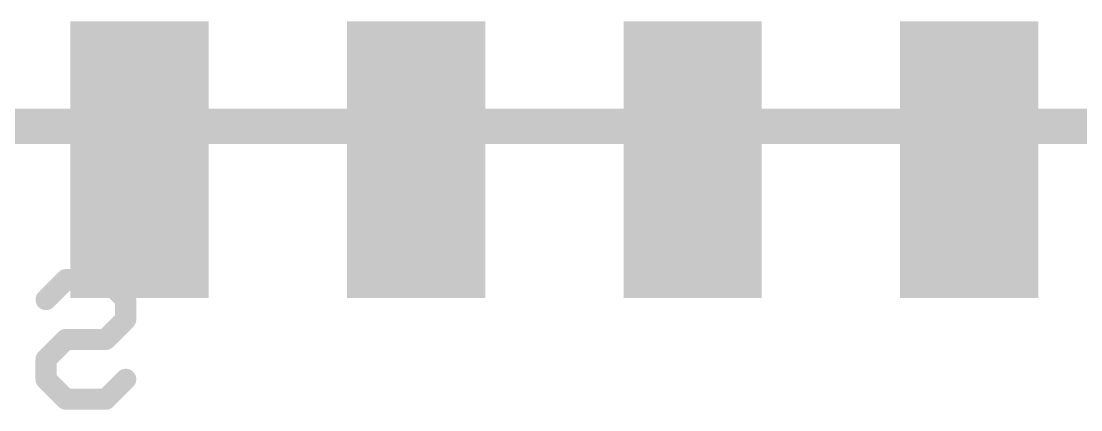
# Model space of a CAD drawing. Extents: x -0.1 to 30.6, y -0.1 to 52.6.
# Drawn here: x 8.38 to 16.05, y 41.67 to 44.48 of the extents above; entities that cross this region are included whole.
import ezdxf

# ---------------------------------------------------------------- set-up
doc = ezdxf.new("R2010")
doc.units = 0
for name, color, linetype in [('1', 12, 'CONTINUOUS'), ('16', 132, 'CONTINUOUS'), ('20', 53, 'CONTINUOUS'), ('22', 40, 'CONTINUOUS')]:
    doc.layers.add(name, color=color, linetype=linetype)

# ---------------------------------------------------------------- blocks, each defined once
blk = doc.blocks.new('RECT')
blk.add_solid([(-0.5, -0.5), (0.5, -0.5), (-0.5, 0.5), (0.5, 0.5)])

msp = doc.modelspace()

# ---------------------------------------------------------------- linework, layer by layer
at = {"layer": '1', "const_width": 0.254}
msp.add_lwpolyline([(30.48, 43.72), (0, 43.72)], dxfattribs=at)
at = {"layer": '16', "const_width": 0.254}
msp.add_lwpolyline([(30.48, 43.72), (0, 43.72)], dxfattribs=at)
at = {"layer": '20', "const_width": 0.2032}
msp.add_lwpolyline([(30.48, 43.72), (0, 43.72)], dxfattribs=at)
at = {"layer": '22', "const_width": 0.1524}
for points in [[(8.5632, 42.4685), (8.7073, 42.6125)], [(8.7073, 42.6125), (8.9954, 42.6125)], [(8.9954, 42.6125), (9.1394, 42.4685)], [(9.1394, 42.4685), (9.1394, 42.3244)], [(9.1394, 42.3244), (8.9954, 42.1804)], [(8.7073, 42.1804), (8.5632, 42.0363)], [(8.9954, 42.1804), (8.7073, 42.1804)], [(8.5632, 42.0363), (8.5632, 41.8923)], [(8.5632, 41.8923), (8.7073, 41.7482)], [(8.9954, 41.7482), (9.1394, 41.8923)], [(8.7073, 41.7482), (8.9954, 41.7482)]]:
    msp.add_lwpolyline(points, dxfattribs=at)
at = {"layer": '22', "const_width": 0.0762}
for points in [[(8.7073, 42.6506, 1), (8.7073, 42.5744)], [(8.7342, 42.5856, 1), (8.6803, 42.6395)], [(9.0223, 42.6395, 1), (8.9684, 42.5856)], [(8.9954, 42.5744, 1), (8.9954, 42.6506)], [(9.1775, 42.4685, 1), (9.1013, 42.4685)], [(8.5363, 42.4954, 1), (8.5902, 42.4415)], [(9.1125, 42.4415, 1), (9.1664, 42.4954)], [(9.1664, 42.2975, 1), (9.1125, 42.3514)], [(9.1013, 42.3244, 1), (9.1775, 42.3244)], [(8.7073, 42.2185, 1), (8.7073, 42.1423)], [(8.7342, 42.1534, 1), (8.6803, 42.2073)], [(8.9684, 42.2073, 1), (9.0223, 42.1534)], [(8.9954, 42.1423, 1), (8.9954, 42.2185)], [(8.6013, 42.0363, 1), (8.5251, 42.0363)], [(8.5363, 42.0633, 1), (8.5902, 42.0094)], [(8.5902, 41.9192, 1), (8.5363, 41.8653)], [(8.5251, 41.8923, 1), (8.6013, 41.8923)], [(9.1664, 41.8653, 1), (9.1125, 41.9192)], [(8.7073, 41.7863, 1), (8.7073, 41.7101)], [(8.6803, 41.7213, 1), (8.7342, 41.7751)], [(8.9684, 41.7751, 1), (9.0223, 41.7213)], [(8.9954, 41.7101, 1), (8.9954, 41.7863)]]:
    msp.add_lwpolyline(points, format="xyb", dxfattribs=at)

# ---------------------------------------------------------------- block references
at = {"layer": '1', "yscale": 2}
for p in [(9.24, 43.48), (11.24, 43.48), (13.24, 43.48), (15.24, 43.48)]:
    msp.add_blockref('RECT', p, dxfattribs=at)

doc.saveas('drawing.dxf')
